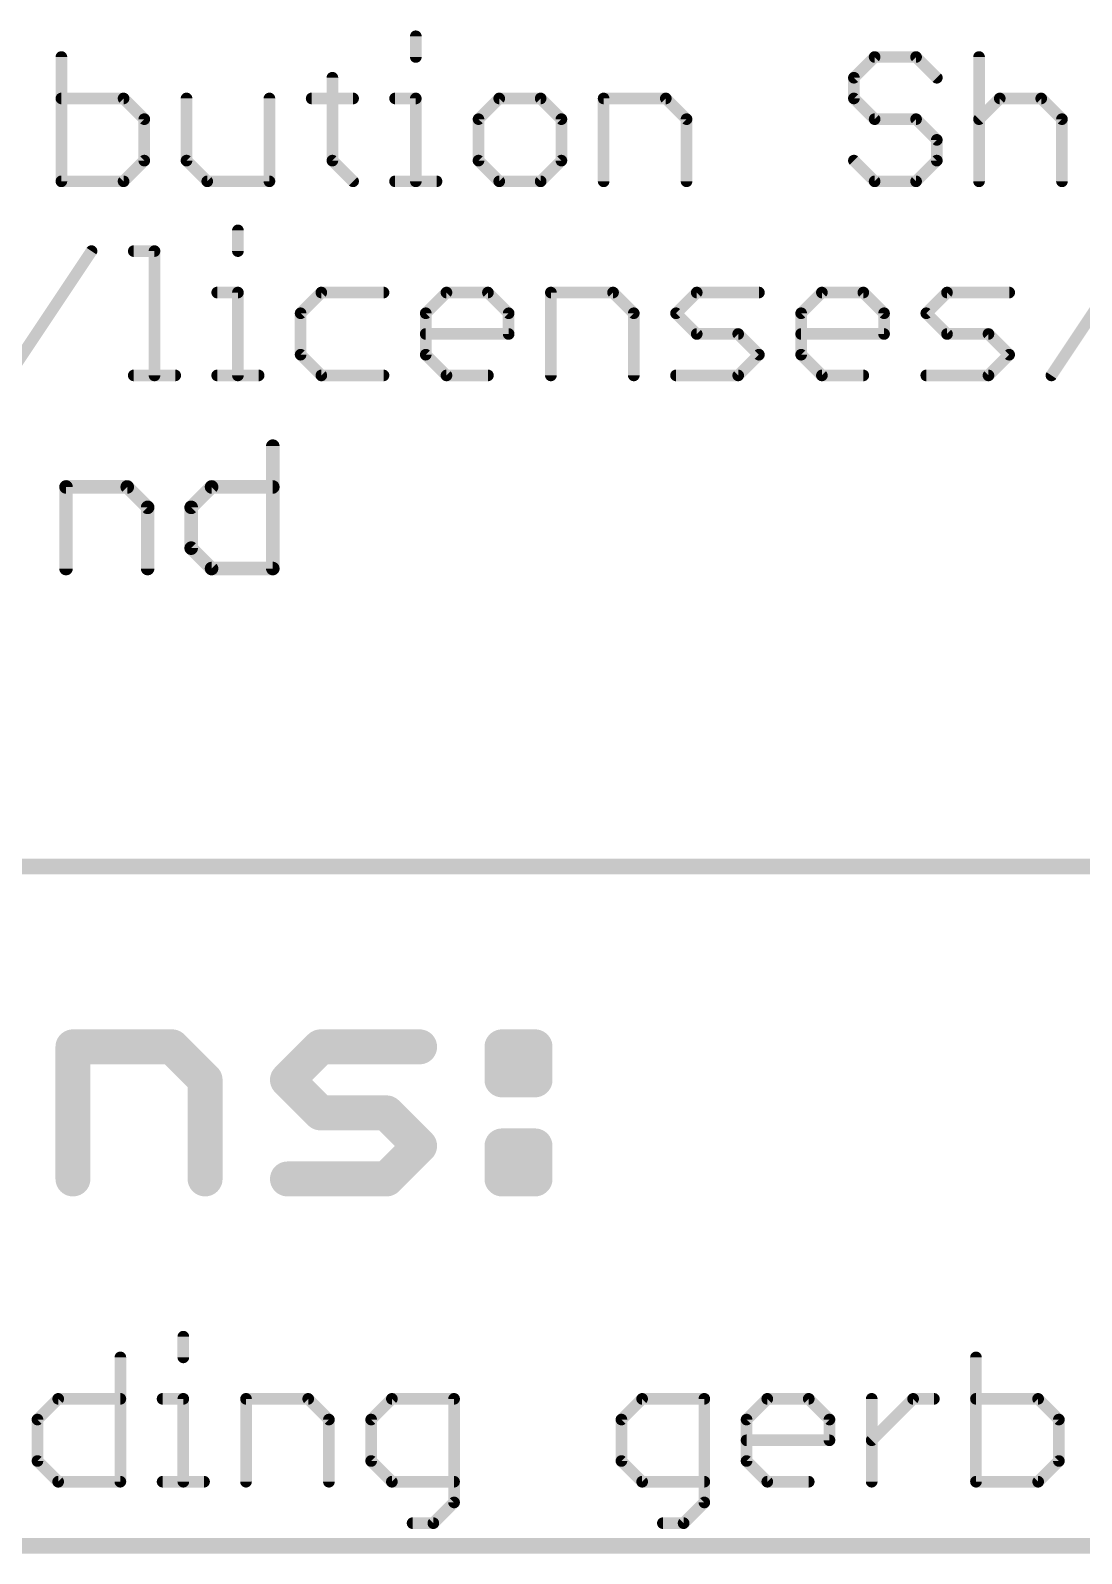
# Model space of a CAD drawing. Extents: x -23 to 93, y -71 to 33.
# Drawn here: x 39.3 to 53.05, y -29.31 to -9.38 of the extents above; entities that cross this region are included whole.
import ezdxf

# ---------------------------------------------------------------- set-up
doc = ezdxf.new("R2010")
doc.units = 0
doc.layers.add('51', color=53, linetype='CONTINUOUS')

msp = doc.modelspace()

# ---------------------------------------------------------------- linework, layer by layer
at = {"layer": '51'}
for points, const_width in [([(44.3379, -9.4556), (44.3379, -9.7268)], 0.1524), ([(39.701, -9.7268), (39.701, -11.3538)], 0.1524), ([(50.3408, -9.7268), (50.0697, -9.998)], 0.1524), ([(50.8831, -9.7268), (50.3408, -9.7268)], 0.1524), ([(51.1543, -9.998), (50.8831, -9.7268)], 0.1524), ([(51.7068, -9.7268), (51.7068, -11.3538)], 0.1524), ([(43.2465, -9.998), (43.2465, -11.0826)], 0.1524), ([(50.0697, -9.998), (50.0697, -10.2691)], 0.1524), ([(40.5145, -10.2691), (39.701, -10.2691)], 0.1524), ([(40.7857, -10.5403), (40.5145, -10.2691)], 0.1524), ([(41.3382, -10.2691), (41.3382, -11.0826)], 0.1524), ([(42.4228, -11.3538), (42.4228, -10.2691)], 0.1524), ([(42.9753, -10.2691), (43.5176, -10.2691)], 0.1524), ([(44.0667, -10.2691), (44.3379, -10.2691)], 0.1524), ([(44.3379, -10.2691), (44.3379, -11.3538)], 0.1524), ([(45.4293, -10.2691), (45.1582, -10.5403)], 0.1524), ([(45.9717, -10.2691), (45.4293, -10.2691)], 0.1524), ([(46.2428, -10.5403), (45.9717, -10.2691)], 0.1524), ([(46.7953, -11.3538), (46.7953, -10.2691)], 0.1524), ([(46.7953, -10.2691), (47.6088, -10.2691)], 0.1524), ([(47.6088, -10.2691), (47.88, -10.5403)], 0.1524), ([(50.0697, -10.2691), (50.3408, -10.5403)], 0.1524), ([(51.7068, -10.5403), (51.978, -10.2691)], 0.1524), ([(51.978, -10.2691), (52.5203, -10.2691)], 0.1524), ([(52.5203, -10.2691), (52.7915, -10.5403)], 0.1524), ([(40.7857, -11.0826), (40.7857, -10.5403)], 0.1524), ([(45.1582, -10.5403), (45.1582, -11.0826)], 0.1524), ([(46.2428, -11.0826), (46.2428, -10.5403)], 0.1524), ([(47.88, -10.5403), (47.88, -11.3538)], 0.1524), ([(50.3408, -10.5403), (50.8831, -10.5403)], 0.1524), ([(50.8831, -10.5403), (51.1543, -10.8115)], 0.1524), ([(52.7915, -10.5403), (52.7915, -11.3538)], 0.1524), ([(51.1543, -10.8115), (51.1543, -11.0826)], 0.1524), ([(40.5145, -11.3538), (40.7857, -11.0826)], 0.1524), ([(41.3382, -11.0826), (41.6093, -11.3538)], 0.1524), ([(43.2465, -11.0826), (43.5176, -11.3538)], 0.1524), ([(45.1582, -11.0826), (45.4293, -11.3538)], 0.1524), ([(45.9717, -11.3538), (46.2428, -11.0826)], 0.1524), ([(50.3408, -11.3538), (50.0697, -11.0826)], 0.1524), ([(51.1543, -11.0826), (50.8831, -11.3538)], 0.1524), ([(39.701, -11.3538), (40.5145, -11.3538)], 0.1524), ([(41.6093, -11.3538), (42.4228, -11.3538)], 0.1524), ([(44.0667, -11.3538), (44.6091, -11.3538)], 0.1524), ([(45.4293, -11.3538), (45.9717, -11.3538)], 0.1524), ([(50.8831, -11.3538), (50.3408, -11.3538)], 0.1524), ([(42.0106, -11.9956), (42.0106, -12.2668)], 0.1524), ([(39.0108, -13.8938), (40.0955, -12.2668)], 0.1524), ([(40.648, -12.2668), (40.9191, -12.2668)], 0.1524), ([(40.9191, -12.2668), (40.9191, -13.8938)], 0.1524), ([(52.6538, -13.8938), (53.7385, -12.2668)], 0.1524), ([(41.7394, -12.8091), (42.0106, -12.8091)], 0.1524), ([(42.0106, -12.8091), (42.0106, -13.8938)], 0.1524), ([(43.102, -12.8091), (42.8309, -13.0803)], 0.1524), ([(43.9155, -12.8091), (43.102, -12.8091)], 0.1524), ([(44.468, -13.0803), (44.7392, -12.8091)], 0.1524), ([(44.7392, -12.8091), (45.2815, -12.8091)], 0.1524), ([(45.2815, -12.8091), (45.5527, -13.0803)], 0.1524), ([(46.1052, -13.8938), (46.1052, -12.8091)], 0.1524), ([(46.1052, -12.8091), (46.9187, -12.8091)], 0.1524), ([(46.9187, -12.8091), (47.1898, -13.0803)], 0.1524), ([(47.7423, -13.0803), (48.0135, -12.8091)], 0.1524), ([(48.0135, -12.8091), (48.827, -12.8091)], 0.1524), ([(49.3795, -13.0803), (49.6506, -12.8091)], 0.1524), ([(49.6506, -12.8091), (50.193, -12.8091)], 0.1524), ([(50.193, -12.8091), (50.4641, -13.0803)], 0.1524), ([(51.0166, -13.0803), (51.2878, -12.8091)], 0.1524), ([(51.2878, -12.8091), (52.1013, -12.8091)], 0.1524), ([(42.8309, -13.0803), (42.8309, -13.6226)], 0.1524), ([(44.468, -13.6226), (44.468, -13.0803)], 0.1524), ([(45.5527, -13.0803), (45.5527, -13.3515)], 0.1524), ([(47.1898, -13.0803), (47.1898, -13.8938)], 0.1524), ([(48.0135, -13.3515), (47.7423, -13.0803)], 0.1524), ([(49.3795, -13.6226), (49.3795, -13.0803)], 0.1524), ([(50.4641, -13.0803), (50.4641, -13.3515)], 0.1524), ([(51.2878, -13.3515), (51.0166, -13.0803)], 0.1524), ([(45.5527, -13.3515), (44.468, -13.3515)], 0.1524), ([(48.5558, -13.3515), (48.0135, -13.3515)], 0.1524), ([(48.827, -13.6226), (48.5558, -13.3515)], 0.1524), ([(50.4641, -13.3515), (49.3795, -13.3515)], 0.1524), ([(51.8301, -13.3515), (51.2878, -13.3515)], 0.1524), ([(52.1013, -13.6226), (51.8301, -13.3515)], 0.1524), ([(42.8309, -13.6226), (43.102, -13.8938)], 0.1524), ([(44.7392, -13.8938), (44.468, -13.6226)], 0.1524), ([(48.5558, -13.8938), (48.827, -13.6226)], 0.1524), ([(49.6506, -13.8938), (49.3795, -13.6226)], 0.1524), ([(51.8301, -13.8938), (52.1013, -13.6226)], 0.1524), ([(40.648, -13.8938), (41.1903, -13.8938)], 0.1524), ([(41.7394, -13.8938), (42.2817, -13.8938)], 0.1524), ([(43.102, -13.8938), (43.9155, -13.8938)], 0.1524), ([(45.2815, -13.8938), (44.7392, -13.8938)], 0.1524), ([(47.7423, -13.8938), (48.5558, -13.8938)], 0.1524), ([(50.193, -13.8938), (49.6506, -13.8938)], 0.1524), ([(51.0166, -13.8938), (51.8301, -13.8938)], 0.1524), ([(42.4667, -14.8195), (42.4667, -16.4211)], 0.1778), ([(39.7619, -16.4211), (39.7619, -15.3534)], 0.1778), ([(39.7619, -15.3534), (40.5626, -15.3534)], 0.1778), ([(40.5626, -15.3534), (40.8296, -15.6203)], 0.1778), ([(41.399, -15.6203), (41.6659, -15.3534)], 0.1778), ([(41.6659, -15.3534), (42.4667, -15.3534)], 0.1778), ([(40.8296, -15.6203), (40.8296, -16.4211)], 0.1778), ([(41.399, -16.1542), (41.399, -15.6203)], 0.1778), ([(41.6659, -16.4211), (41.399, -16.1542)], 0.1778), ([(42.4667, -16.4211), (41.6659, -16.4211)], 0.1778), ([(-8.89, -20.32), (92.71, -20.32)], 0.2032), ([(39.8523, -24.4094), (39.8523, -22.6807)], 0.4572), ([(39.8523, -22.6807), (41.1488, -22.6807)], 0.4572), ([(41.1488, -22.6807), (41.581, -23.1129)], 0.4572), ([(42.6589, -23.1129), (43.091, -22.6807)], 0.4572), ([(43.091, -22.6807), (44.3875, -22.6807)], 0.4572), ([(45.4654, -22.6807), (45.8976, -22.6807)], 0.4572), ([(45.4654, -23.1129), (45.4654, -22.6807)], 0.4572), ([(45.8976, -22.6807), (45.8976, -23.1129)], 0.4572), ([(41.581, -23.1129), (41.581, -24.4094)], 0.4572), ([(43.091, -23.5451), (42.6589, -23.1129)], 0.4572), ([(45.8976, -23.1129), (45.4654, -23.1129)], 0.4572), ([(43.9554, -23.5451), (43.091, -23.5451)], 0.4572), ([(44.3875, -23.9772), (43.9554, -23.5451)], 0.4572), ([(43.9554, -24.4094), (44.3875, -23.9772)], 0.4572), ([(45.4654, -23.9772), (45.8976, -23.9772)], 0.4572), ([(45.4654, -24.4094), (45.4654, -23.9772)], 0.4572), ([(45.8976, -23.9772), (45.8976, -24.4094)], 0.4572), ([(42.6589, -24.4094), (43.9554, -24.4094)], 0.4572), ([(45.8976, -24.4094), (45.4654, -24.4094)], 0.4572), ([(41.2963, -26.4736), (41.2963, -26.7448)], 0.1524), ([(40.4727, -26.7448), (40.4727, -28.3718)], 0.1524), ([(51.6667, -26.7448), (51.6667, -28.3718)], 0.1524), ([(39.388, -27.5583), (39.6592, -27.2871)], 0.1524), ([(39.6592, -27.2871), (40.4727, -27.2871)], 0.1524), ([(41.0252, -27.2871), (41.2963, -27.2871)], 0.1524), ([(41.2963, -27.2871), (41.2963, -28.3718)], 0.1524), ([(42.1166, -28.3718), (42.1166, -27.2871)], 0.1524), ([(42.1166, -27.2871), (42.9301, -27.2871)], 0.1524), ([(42.9301, -27.2871), (43.2013, -27.5583)], 0.1524), ([(44.0249, -27.2871), (43.7538, -27.5583)], 0.1524), ([(44.8384, -27.2871), (44.0249, -27.2871)], 0.1524), ([(44.8384, -28.643), (44.8384, -27.2871)], 0.1524), ([(47.2992, -27.2871), (47.0281, -27.5583)], 0.1524), ([(48.1127, -27.2871), (47.2992, -27.2871)], 0.1524), ([(48.1127, -28.643), (48.1127, -27.2871)], 0.1524), ([(48.6652, -27.5583), (48.9364, -27.2871)], 0.1524), ([(48.9364, -27.2871), (49.4787, -27.2871)], 0.1524), ([(49.4787, -27.2871), (49.7499, -27.5583)], 0.1524), ([(50.3024, -28.3718), (50.3024, -27.2871)], 0.1524), ([(50.3024, -27.8295), (50.8447, -27.2871)], 0.1524), ([(50.8447, -27.2871), (51.1159, -27.2871)], 0.1524), ([(52.4802, -27.2871), (51.6667, -27.2871)], 0.1524), ([(52.7513, -27.5583), (52.4802, -27.2871)], 0.1524), ([(39.388, -28.1006), (39.388, -27.5583)], 0.1524), ([(43.2013, -27.5583), (43.2013, -28.3718)], 0.1524), ([(43.7538, -27.5583), (43.7538, -28.1006)], 0.1524), ([(47.0281, -27.5583), (47.0281, -28.1006)], 0.1524), ([(48.6652, -28.1006), (48.6652, -27.5583)], 0.1524), ([(49.7499, -27.5583), (49.7499, -27.8295)], 0.1524), ([(52.7513, -28.1006), (52.7513, -27.5583)], 0.1524), ([(49.7499, -27.8295), (48.6652, -27.8295)], 0.1524), ([(39.6592, -28.3718), (39.388, -28.1006)], 0.1524), ([(43.7538, -28.1006), (44.0249, -28.3718)], 0.1524), ([(47.0281, -28.1006), (47.2992, -28.3718)], 0.1524), ([(48.9364, -28.3718), (48.6652, -28.1006)], 0.1524), ([(52.4802, -28.3718), (52.7513, -28.1006)], 0.1524), ([(40.4727, -28.3718), (39.6592, -28.3718)], 0.1524), ([(41.0252, -28.3718), (41.5675, -28.3718)], 0.1524), ([(44.0249, -28.3718), (44.8384, -28.3718)], 0.1524), ([(47.2992, -28.3718), (48.1127, -28.3718)], 0.1524), ([(49.4787, -28.3718), (48.9364, -28.3718)], 0.1524), ([(51.6667, -28.3718), (52.4802, -28.3718)], 0.1524), ([(44.5673, -28.9141), (44.8384, -28.643)], 0.1524), ([(47.8416, -28.9141), (48.1127, -28.643)], 0.1524), ([(44.2961, -28.9141), (44.5673, -28.9141)], 0.1524), ([(47.5704, -28.9141), (47.8416, -28.9141)], 0.1524), ([(-8.89, -29.21), (92.71, -29.21)], 0.2032)]:
    msp.add_lwpolyline(points, dxfattribs=dict(at, const_width=const_width))
for points, const_width in [([(44.376, -9.4556, 1), (44.2998, -9.4556)], 0.0762), ([(39.7391, -9.7268, 1), (39.6629, -9.7268)], 0.0762), ([(44.2998, -9.7268, 1), (44.376, -9.7268)], 0.0762), ([(50.3408, -9.6887, 1), (50.3408, -9.7649)], 0.0762), ([(50.3678, -9.7538, 1), (50.3139, -9.6999)], 0.0762), ([(50.9101, -9.6999, 1), (50.8562, -9.7538)], 0.0762), ([(50.8831, -9.7649, 1), (50.8831, -9.6887)], 0.0762), ([(51.7449, -9.7268, 1), (51.6687, -9.7268)], 0.0762), ([(43.2846, -9.998, 1), (43.2084, -9.998)], 0.0762), ([(50.0427, -9.971, 1), (50.0966, -10.0249)], 0.0762), ([(50.1078, -9.998, 1), (50.0316, -9.998)], 0.0762), ([(51.1274, -10.0249, 1), (51.1813, -9.971)], 0.0762), ([(39.701, -10.231, 1), (39.701, -10.3072)], 0.0762), ([(40.5414, -10.2422, 1), (40.4875, -10.2961)], 0.0762), ([(40.5145, -10.3072, 1), (40.5145, -10.231)], 0.0762), ([(41.3763, -10.2691, 1), (41.3001, -10.2691)], 0.0762), ([(42.4609, -10.2691, 1), (42.3847, -10.2691)], 0.0762), ([(42.9753, -10.231, 1), (42.9753, -10.3072)], 0.0762), ([(43.5176, -10.3072, 1), (43.5176, -10.231)], 0.0762), ([(44.0667, -10.231, 1), (44.0667, -10.3072)], 0.0762), ([(44.376, -10.2691, 1), (44.2998, -10.2691)], 0.0762), ([(44.3379, -10.3072, 1), (44.3379, -10.231)], 0.0762), ([(45.4293, -10.231, 1), (45.4293, -10.3072)], 0.0762), ([(45.4563, -10.2961, 1), (45.4024, -10.2422)], 0.0762), ([(45.9986, -10.2422, 1), (45.9447, -10.2961)], 0.0762), ([(45.9717, -10.3072, 1), (45.9717, -10.231)], 0.0762), ([(46.8334, -10.2691, 1), (46.7572, -10.2691)], 0.0762), ([(46.7953, -10.231, 1), (46.7953, -10.3072)], 0.0762), ([(47.6358, -10.2422, 1), (47.5819, -10.2961)], 0.0762), ([(47.6088, -10.3072, 1), (47.6088, -10.231)], 0.0762), ([(50.0966, -10.2422, 1), (50.0427, -10.2961)], 0.0762), ([(50.0316, -10.2691, 1), (50.1078, -10.2691)], 0.0762), ([(51.978, -10.231, 1), (51.978, -10.3072)], 0.0762), ([(52.0049, -10.2961, 1), (51.951, -10.2422)], 0.0762), ([(52.5472, -10.2422, 1), (52.4934, -10.2961)], 0.0762), ([(52.5203, -10.3072, 1), (52.5203, -10.231)], 0.0762), ([(40.8238, -10.5403, 1), (40.7476, -10.5403)], 0.0762), ([(40.7587, -10.5672, 1), (40.8126, -10.5134)], 0.0762), ([(45.1963, -10.5403, 1), (45.1201, -10.5403)], 0.0762), ([(45.1312, -10.5134, 1), (45.1851, -10.5672)], 0.0762), ([(46.2809, -10.5403, 1), (46.2047, -10.5403)], 0.0762), ([(46.2159, -10.5672, 1), (46.2698, -10.5134)], 0.0762), ([(47.9181, -10.5403, 1), (47.8419, -10.5403)], 0.0762), ([(47.8531, -10.5672, 1), (47.9069, -10.5134)], 0.0762), ([(50.3408, -10.5022, 1), (50.3408, -10.5784)], 0.0762), ([(50.3139, -10.5672, 1), (50.3678, -10.5134)], 0.0762), ([(50.9101, -10.5134, 1), (50.8562, -10.5672)], 0.0762), ([(50.8831, -10.5784, 1), (50.8831, -10.5022)], 0.0762), ([(51.6799, -10.5134, 1), (51.7338, -10.5672)], 0.0762), ([(52.8296, -10.5403, 1), (52.7534, -10.5403)], 0.0762), ([(52.7645, -10.5672, 1), (52.8184, -10.5134)], 0.0762), ([(51.1924, -10.8115, 1), (51.1162, -10.8115)], 0.0762), ([(51.1274, -10.8384, 1), (51.1813, -10.7845)], 0.0762), ([(40.7476, -11.0826, 1), (40.8238, -11.0826)], 0.0762), ([(40.8126, -11.1096, 1), (40.7587, -11.0557)], 0.0762), ([(41.3651, -11.0557, 1), (41.3112, -11.1096)], 0.0762), ([(41.3001, -11.0826, 1), (41.3763, -11.0826)], 0.0762), ([(43.2734, -11.0557, 1), (43.2195, -11.1096)], 0.0762), ([(43.2084, -11.0826, 1), (43.2846, -11.0826)], 0.0762), ([(45.1851, -11.0557, 1), (45.1312, -11.1096)], 0.0762), ([(45.1201, -11.0826, 1), (45.1963, -11.0826)], 0.0762), ([(46.2047, -11.0826, 1), (46.2809, -11.0826)], 0.0762), ([(46.2698, -11.1096, 1), (46.2159, -11.0557)], 0.0762), ([(50.0966, -11.0557, 1), (50.0427, -11.1096)], 0.0762), ([(51.1162, -11.0826, 1), (51.1924, -11.0826)], 0.0762), ([(51.1813, -11.1096, 1), (51.1274, -11.0557)], 0.0762), ([(39.701, -11.3157, 1), (39.701, -11.3919)], 0.0762), ([(39.6629, -11.3538, 1), (39.7391, -11.3538)], 0.0762), ([(40.4876, -11.3269, 1), (40.5414, -11.3807)], 0.0762), ([(40.5145, -11.3919, 1), (40.5145, -11.3157)], 0.0762), ([(41.6093, -11.3157, 1), (41.6093, -11.3919)], 0.0762), ([(41.5824, -11.3807, 1), (41.6363, -11.3269)], 0.0762), ([(42.3847, -11.3538, 1), (42.4609, -11.3538)], 0.0762), ([(42.4228, -11.3919, 1), (42.4228, -11.3157)], 0.0762), ([(43.4907, -11.3807, 1), (43.5446, -11.3269)], 0.0762), ([(44.0667, -11.3157, 1), (44.0667, -11.3919)], 0.0762), ([(44.2998, -11.3538, 1), (44.376, -11.3538)], 0.0762), ([(44.6091, -11.3919, 1), (44.6091, -11.3157)], 0.0762), ([(45.4293, -11.3157, 1), (45.4293, -11.3919)], 0.0762), ([(45.4024, -11.3807, 1), (45.4563, -11.3269)], 0.0762), ([(45.9447, -11.3269, 1), (45.9986, -11.3807)], 0.0762), ([(45.9717, -11.3919, 1), (45.9717, -11.3157)], 0.0762), ([(46.7572, -11.3538, 1), (46.8334, -11.3538)], 0.0762), ([(47.8419, -11.3538, 1), (47.9181, -11.3538)], 0.0762), ([(50.3408, -11.3157, 1), (50.3408, -11.3919)], 0.0762), ([(50.3139, -11.3807, 1), (50.3678, -11.3269)], 0.0762), ([(50.8562, -11.3269, 1), (50.9101, -11.3807)], 0.0762), ([(50.8831, -11.3919, 1), (50.8831, -11.3157)], 0.0762), ([(51.6687, -11.3538, 1), (51.7449, -11.3538)], 0.0762), ([(52.7534, -11.3538, 1), (52.8296, -11.3538)], 0.0762), ([(42.0487, -11.9956, 1), (41.9725, -11.9956)], 0.0762), ([(40.1272, -12.2879, 1), (40.0638, -12.2457)], 0.0762), ([(40.648, -12.2287, 1), (40.648, -12.3049)], 0.0762), ([(40.9572, -12.2668, 1), (40.881, -12.2668)], 0.0762), ([(40.9191, -12.3049, 1), (40.9191, -12.2287)], 0.0762), ([(41.9725, -12.2668, 1), (42.0487, -12.2668)], 0.0762), ([(41.7394, -12.771, 1), (41.7394, -12.8472)], 0.0762), ([(42.0487, -12.8091, 1), (41.9725, -12.8091)], 0.0762), ([(42.0106, -12.8472, 1), (42.0106, -12.771)], 0.0762), ([(43.102, -12.771, 1), (43.102, -12.8472)], 0.0762), ([(43.129, -12.8361, 1), (43.0751, -12.7822)], 0.0762), ([(43.9155, -12.8472, 1), (43.9155, -12.771)], 0.0762), ([(44.7392, -12.771, 1), (44.7392, -12.8472)], 0.0762), ([(44.7661, -12.8361, 1), (44.7122, -12.7822)], 0.0762), ([(45.3084, -12.7822, 1), (45.2546, -12.8361)], 0.0762), ([(45.2815, -12.8472, 1), (45.2815, -12.771)], 0.0762), ([(46.1433, -12.8091, 1), (46.0671, -12.8091)], 0.0762), ([(46.1052, -12.771, 1), (46.1052, -12.8472)], 0.0762), ([(46.9456, -12.7822, 1), (46.8917, -12.8361)], 0.0762), ([(46.9187, -12.8472, 1), (46.9187, -12.771)], 0.0762), ([(48.0135, -12.771, 1), (48.0135, -12.8472)], 0.0762), ([(48.0404, -12.8361, 1), (47.9865, -12.7822)], 0.0762), ([(48.827, -12.8472, 1), (48.827, -12.771)], 0.0762), ([(49.6506, -12.771, 1), (49.6506, -12.8472)], 0.0762), ([(49.6776, -12.8361, 1), (49.6237, -12.7822)], 0.0762), ([(50.2199, -12.7822, 1), (50.166, -12.8361)], 0.0762), ([(50.193, -12.8472, 1), (50.193, -12.771)], 0.0762), ([(51.2878, -12.771, 1), (51.2878, -12.8472)], 0.0762), ([(51.3147, -12.8361, 1), (51.2609, -12.7822)], 0.0762), ([(52.1013, -12.8472, 1), (52.1013, -12.771)], 0.0762), ([(42.869, -13.0803, 1), (42.7928, -13.0803)], 0.0762), ([(42.8039, -13.0534, 1), (42.8578, -13.1072)], 0.0762), ([(44.5061, -13.0803, 1), (44.4299, -13.0803)], 0.0762), ([(44.4411, -13.0534, 1), (44.495, -13.1072)], 0.0762), ([(45.5908, -13.0803, 1), (45.5146, -13.0803)], 0.0762), ([(45.5257, -13.1072, 1), (45.5796, -13.0534)], 0.0762), ([(47.2279, -13.0803, 1), (47.1517, -13.0803)], 0.0762), ([(47.1629, -13.1072, 1), (47.2168, -13.0534)], 0.0762), ([(47.7693, -13.0534, 1), (47.7154, -13.1072)], 0.0762), ([(47.7154, -13.0534, 1), (47.7693, -13.1072)], 0.0762), ([(49.4176, -13.0803, 1), (49.3414, -13.0803)], 0.0762), ([(49.3525, -13.0534, 1), (49.4064, -13.1072)], 0.0762), ([(50.5022, -13.0803, 1), (50.426, -13.0803)], 0.0762), ([(50.4372, -13.1072, 1), (50.4911, -13.0534)], 0.0762), ([(51.0436, -13.0534, 1), (50.9897, -13.1072)], 0.0762), ([(50.9897, -13.0534, 1), (51.0436, -13.1072)], 0.0762), ([(44.468, -13.3134, 1), (44.468, -13.3896)], 0.0762), ([(45.5146, -13.3515, 1), (45.5908, -13.3515)], 0.0762), ([(45.5527, -13.3896, 1), (45.5527, -13.3134)], 0.0762), ([(48.0135, -13.3134, 1), (48.0135, -13.3896)], 0.0762), ([(47.9865, -13.3784, 1), (48.0404, -13.3245)], 0.0762), ([(48.5828, -13.3245, 1), (48.5289, -13.3784)], 0.0762), ([(48.5558, -13.3896, 1), (48.5558, -13.3134)], 0.0762), ([(49.3795, -13.3134, 1), (49.3795, -13.3896)], 0.0762), ([(50.426, -13.3515, 1), (50.5022, -13.3515)], 0.0762), ([(50.4641, -13.3896, 1), (50.4641, -13.3134)], 0.0762), ([(51.2878, -13.3134, 1), (51.2878, -13.3896)], 0.0762), ([(51.2609, -13.3784, 1), (51.3147, -13.3245)], 0.0762), ([(51.8571, -13.3245, 1), (51.8032, -13.3784)], 0.0762), ([(51.8301, -13.3896, 1), (51.8301, -13.3134)], 0.0762), ([(42.8578, -13.5957, 1), (42.8039, -13.6496)], 0.0762), ([(44.495, -13.5957, 1), (44.4411, -13.6496)], 0.0762), ([(48.8539, -13.6496, 1), (48.8, -13.5957)], 0.0762), ([(49.4064, -13.5957, 1), (49.3525, -13.6496)], 0.0762), ([(52.1282, -13.6496, 1), (52.0744, -13.5957)], 0.0762), ([(42.7928, -13.6226, 1), (42.869, -13.6226)], 0.0762), ([(44.4299, -13.6226, 1), (44.5061, -13.6226)], 0.0762), ([(48.8, -13.6496, 1), (48.8539, -13.5957)], 0.0762), ([(49.3414, -13.6226, 1), (49.4176, -13.6226)], 0.0762), ([(52.0744, -13.6496, 1), (52.1282, -13.5957)], 0.0762), ([(40.648, -13.8557, 1), (40.648, -13.9319)], 0.0762), ([(40.881, -13.8938, 1), (40.9572, -13.8938)], 0.0762), ([(41.1903, -13.9319, 1), (41.1903, -13.8557)], 0.0762), ([(41.7394, -13.8557, 1), (41.7394, -13.9319)], 0.0762), ([(41.9725, -13.8938, 1), (42.0487, -13.8938)], 0.0762), ([(42.2817, -13.9319, 1), (42.2817, -13.8557)], 0.0762), ([(43.102, -13.8557, 1), (43.102, -13.9319)], 0.0762), ([(43.0751, -13.9207, 1), (43.129, -13.8669)], 0.0762), ([(43.9155, -13.9319, 1), (43.9155, -13.8557)], 0.0762), ([(44.7392, -13.8557, 1), (44.7392, -13.9319)], 0.0762), ([(44.7122, -13.9207, 1), (44.7661, -13.8669)], 0.0762), ([(45.2815, -13.9319, 1), (45.2815, -13.8557)], 0.0762), ([(46.0671, -13.8938, 1), (46.1433, -13.8938)], 0.0762), ([(47.1517, -13.8938, 1), (47.2279, -13.8938)], 0.0762), ([(47.7423, -13.8557, 1), (47.7423, -13.9319)], 0.0762), ([(48.5289, -13.8669, 1), (48.5828, -13.9207)], 0.0762), ([(48.5558, -13.9319, 1), (48.5558, -13.8557)], 0.0762), ([(49.6506, -13.8557, 1), (49.6506, -13.9319)], 0.0762), ([(49.6237, -13.9207, 1), (49.6776, -13.8669)], 0.0762), ([(50.193, -13.9319, 1), (50.193, -13.8557)], 0.0762), ([(51.0166, -13.8557, 1), (51.0166, -13.9319)], 0.0762), ([(51.8032, -13.8669, 1), (51.8571, -13.9207)], 0.0762), ([(51.8301, -13.9319, 1), (51.8301, -13.8557)], 0.0762), ([(52.6221, -13.8727, 1), (52.6855, -13.9149)], 0.0762), ([(42.5112, -14.8195, 1), (42.4223, -14.8195)], 0.0889), ([(39.7619, -15.3089, 1), (39.7619, -15.3978)], 0.0889), ([(39.8063, -15.3534, 1), (39.7174, -15.3534)], 0.0889), ([(40.5941, -15.322, 1), (40.5312, -15.3848)], 0.0889), ([(40.5626, -15.3978, 1), (40.5626, -15.3089)], 0.0889), ([(41.6659, -15.3089, 1), (41.6659, -15.3978)], 0.0889), ([(41.6974, -15.3848, 1), (41.6345, -15.322)], 0.0889), ([(42.4667, -15.3978, 1), (42.4667, -15.3089)], 0.0889), ([(40.874, -15.6203, 1), (40.7851, -15.6203)], 0.0889), ([(40.7981, -15.6517, 1), (40.861, -15.5889)], 0.0889), ([(41.3676, -15.5889, 1), (41.4304, -15.6517)], 0.0889), ([(41.4435, -15.6203, 1), (41.3546, -15.6203)], 0.0889), ([(41.4304, -16.1227, 1), (41.3676, -16.1856)], 0.0889), ([(41.3546, -16.1542, 1), (41.4435, -16.1542)], 0.0889), ([(41.6659, -16.3766, 1), (41.6659, -16.4656)], 0.0889), ([(42.4667, -16.4656, 1), (42.4667, -16.3766)], 0.0889), ([(39.7174, -16.4211, 1), (39.8063, -16.4211)], 0.0889), ([(40.7851, -16.4211, 1), (40.874, -16.4211)], 0.0889), ([(41.6345, -16.4525, 1), (41.6974, -16.3897)], 0.0889), ([(42.4223, -16.4211, 1), (42.5112, -16.4211)], 0.0889), ([(39.9666, -22.6807, 1), (39.738, -22.6807)], 0.2286), ([(39.8523, -22.5664, 1), (39.8523, -22.795)], 0.2286), ([(41.2296, -22.5999, 1), (41.068, -22.7615)], 0.2286), ([(41.1488, -22.795, 1), (41.1488, -22.5664)], 0.2286), ([(43.091, -22.5664, 1), (43.091, -22.795)], 0.2286), ([(43.1718, -22.7615, 1), (43.0102, -22.5999)], 0.2286), ([(44.3875, -22.795, 1), (44.3875, -22.5664)], 0.2286), ([(45.4654, -22.5664, 1), (45.4654, -22.795)], 0.2286), ([(45.5797, -22.6807, 1), (45.3511, -22.6807)], 0.2286), ([(46.0119, -22.6807, 1), (45.7833, -22.6807)], 0.2286), ([(45.8976, -22.795, 1), (45.8976, -22.5664)], 0.2286), ([(41.6953, -23.1129, 1), (41.4667, -23.1129)], 0.2286), ([(41.5001, -23.1937, 1), (41.6618, -23.0321)], 0.2286), ([(42.7397, -23.0321, 1), (42.578, -23.1937)], 0.2286), ([(42.578, -23.0321, 1), (42.7397, -23.1937)], 0.2286), ([(45.4654, -22.9986, 1), (45.4654, -23.2272)], 0.2286), ([(45.8976, -23.2272, 1), (45.8976, -22.9986)], 0.2286), ([(45.3511, -23.1129, 1), (45.5797, -23.1129)], 0.2286), ([(45.7833, -23.1129, 1), (46.0119, -23.1129)], 0.2286), ([(43.091, -23.4308, 1), (43.091, -23.6594)], 0.2286), ([(44.0362, -23.4642, 1), (43.8745, -23.6259)], 0.2286), ([(43.9554, -23.6594, 1), (43.9554, -23.4308)], 0.2286), ([(43.0102, -23.6259, 1), (43.1718, -23.4642)], 0.2286), ([(44.4684, -24.0581, 1), (44.3067, -23.8964)], 0.2286), ([(44.3067, -24.0581, 1), (44.4684, -23.8964)], 0.2286), ([(45.4654, -23.8629, 1), (45.4654, -24.0915)], 0.2286), ([(45.5797, -23.9772, 1), (45.3511, -23.9772)], 0.2286), ([(46.0119, -23.9772, 1), (45.7833, -23.9772)], 0.2286), ([(45.8976, -24.0915, 1), (45.8976, -23.8629)], 0.2286), ([(39.738, -24.4094, 1), (39.9666, -24.4094)], 0.2286), ([(41.4667, -24.4094, 1), (41.6953, -24.4094)], 0.2286), ([(42.6589, -24.2951, 1), (42.6589, -24.5237)], 0.2286), ([(43.8745, -24.3286, 1), (44.0362, -24.4902)], 0.2286), ([(43.9554, -24.5237, 1), (43.9554, -24.2951)], 0.2286), ([(45.4654, -24.2951, 1), (45.4654, -24.5237)], 0.2286), ([(45.3511, -24.4094, 1), (45.5797, -24.4094)], 0.2286), ([(45.7833, -24.4094, 1), (46.0119, -24.4094)], 0.2286), ([(45.8976, -24.5237, 1), (45.8976, -24.2951)], 0.2286), ([(41.3344, -26.4736, 1), (41.2582, -26.4736)], 0.0762), ([(40.5108, -26.7448, 1), (40.4346, -26.7448)], 0.0762), ([(41.2582, -26.7448, 1), (41.3344, -26.7448)], 0.0762), ([(51.7048, -26.7448, 1), (51.6286, -26.7448)], 0.0762), ([(39.6592, -27.249, 1), (39.6592, -27.3252)], 0.0762), ([(39.6861, -27.3141, 1), (39.6322, -27.2602)], 0.0762), ([(40.4727, -27.3252, 1), (40.4727, -27.249)], 0.0762), ([(41.0252, -27.249, 1), (41.0252, -27.3252)], 0.0762), ([(41.3344, -27.2871, 1), (41.2582, -27.2871)], 0.0762), ([(41.2963, -27.3252, 1), (41.2963, -27.249)], 0.0762), ([(42.1547, -27.2871, 1), (42.0785, -27.2871)], 0.0762), ([(42.1166, -27.249, 1), (42.1166, -27.3252)], 0.0762), ([(42.957, -27.2602, 1), (42.9032, -27.3141)], 0.0762), ([(42.9301, -27.3252, 1), (42.9301, -27.249)], 0.0762), ([(44.0249, -27.249, 1), (44.0249, -27.3252)], 0.0762), ([(44.0519, -27.3141, 1), (43.998, -27.2602)], 0.0762), ([(44.8765, -27.2871, 1), (44.8003, -27.2871)], 0.0762), ([(44.8384, -27.3252, 1), (44.8384, -27.249)], 0.0762), ([(47.2992, -27.249, 1), (47.2992, -27.3252)], 0.0762), ([(47.3262, -27.3141, 1), (47.2723, -27.2602)], 0.0762), ([(48.1508, -27.2871, 1), (48.0746, -27.2871)], 0.0762), ([(48.1127, -27.3252, 1), (48.1127, -27.249)], 0.0762), ([(48.9364, -27.249, 1), (48.9364, -27.3252)], 0.0762), ([(48.9633, -27.3141, 1), (48.9095, -27.2602)], 0.0762), ([(49.5057, -27.2602, 1), (49.4518, -27.3141)], 0.0762), ([(49.4787, -27.3252, 1), (49.4787, -27.249)], 0.0762), ([(50.3405, -27.2871, 1), (50.2643, -27.2871)], 0.0762), ([(50.8447, -27.249, 1), (50.8447, -27.3252)], 0.0762), ([(50.8717, -27.3141, 1), (50.8178, -27.2602)], 0.0762), ([(51.1159, -27.3252, 1), (51.1159, -27.249)], 0.0762), ([(51.6667, -27.249, 1), (51.6667, -27.3252)], 0.0762), ([(52.5071, -27.2602, 1), (52.4532, -27.3141)], 0.0762), ([(52.4802, -27.3252, 1), (52.4802, -27.249)], 0.0762), ([(39.4261, -27.5583, 1), (39.3499, -27.5583)], 0.0762), ([(39.3611, -27.5314, 1), (39.415, -27.5852)], 0.0762), ([(43.2394, -27.5583, 1), (43.1632, -27.5583)], 0.0762), ([(43.1743, -27.5852, 1), (43.2282, -27.5314)], 0.0762), ([(43.7919, -27.5583, 1), (43.7157, -27.5583)], 0.0762), ([(43.7268, -27.5314, 1), (43.7807, -27.5852)], 0.0762), ([(47.0662, -27.5583, 1), (46.99, -27.5583)], 0.0762), ([(47.0011, -27.5314, 1), (47.055, -27.5852)], 0.0762), ([(48.7033, -27.5583, 1), (48.6271, -27.5583)], 0.0762), ([(48.6383, -27.5314, 1), (48.6922, -27.5852)], 0.0762), ([(49.788, -27.5583, 1), (49.7118, -27.5583)], 0.0762), ([(49.7229, -27.5852, 1), (49.7768, -27.5314)], 0.0762), ([(52.7894, -27.5583, 1), (52.7132, -27.5583)], 0.0762), ([(52.7244, -27.5852, 1), (52.7783, -27.5314)], 0.0762), ([(48.6652, -27.7914, 1), (48.6652, -27.8676)], 0.0762), ([(49.7118, -27.8295, 1), (49.788, -27.8295)], 0.0762), ([(49.7499, -27.8676, 1), (49.7499, -27.7914)], 0.0762), ([(50.2754, -27.8025, 1), (50.3293, -27.8564)], 0.0762), ([(39.415, -28.0737, 1), (39.3611, -28.1276)], 0.0762), ([(39.3499, -28.1006, 1), (39.4261, -28.1006)], 0.0762), ([(43.7807, -28.0737, 1), (43.7268, -28.1276)], 0.0762), ([(43.7157, -28.1006, 1), (43.7919, -28.1006)], 0.0762), ([(47.055, -28.0737, 1), (47.0011, -28.1276)], 0.0762), ([(46.99, -28.1006, 1), (47.0662, -28.1006)], 0.0762), ([(48.6922, -28.0737, 1), (48.6383, -28.1276)], 0.0762), ([(48.6271, -28.1006, 1), (48.7033, -28.1006)], 0.0762), ([(52.7132, -28.1006, 1), (52.7894, -28.1006)], 0.0762), ([(52.7783, -28.1276, 1), (52.7244, -28.0737)], 0.0762), ([(39.6592, -28.3337, 1), (39.6592, -28.4099)], 0.0762), ([(40.4727, -28.4099, 1), (40.4727, -28.3337)], 0.0762), ([(41.0252, -28.3337, 1), (41.0252, -28.4099)], 0.0762), ([(41.5675, -28.4099, 1), (41.5675, -28.3337)], 0.0762), ([(44.0249, -28.3337, 1), (44.0249, -28.4099)], 0.0762), ([(44.8384, -28.4099, 1), (44.8384, -28.3337)], 0.0762), ([(47.2992, -28.3337, 1), (47.2992, -28.4099)], 0.0762), ([(48.1127, -28.4099, 1), (48.1127, -28.3337)], 0.0762), ([(48.9364, -28.3337, 1), (48.9364, -28.4099)], 0.0762), ([(49.4787, -28.4099, 1), (49.4787, -28.3337)], 0.0762), ([(51.6667, -28.3337, 1), (51.6667, -28.4099)], 0.0762), ([(52.4802, -28.4099, 1), (52.4802, -28.3337)], 0.0762), ([(39.6322, -28.3987, 1), (39.6861, -28.3449)], 0.0762), ([(40.4346, -28.3718, 1), (40.5108, -28.3718)], 0.0762), ([(41.2582, -28.3718, 1), (41.3344, -28.3718)], 0.0762), ([(42.0785, -28.3718, 1), (42.1547, -28.3718)], 0.0762), ([(43.1632, -28.3718, 1), (43.2394, -28.3718)], 0.0762), ([(43.998, -28.3987, 1), (44.0519, -28.3449)], 0.0762), ([(47.2723, -28.3987, 1), (47.3262, -28.3449)], 0.0762), ([(48.9095, -28.3987, 1), (48.9633, -28.3449)], 0.0762), ([(50.2643, -28.3718, 1), (50.3405, -28.3718)], 0.0762), ([(51.6286, -28.3718, 1), (51.7048, -28.3718)], 0.0762), ([(52.4532, -28.3449, 1), (52.5071, -28.3987)], 0.0762), ([(44.8003, -28.643, 1), (44.8765, -28.643)], 0.0762), ([(44.8654, -28.6699, 1), (44.8115, -28.616)], 0.0762), ([(48.0746, -28.643, 1), (48.1508, -28.643)], 0.0762), ([(48.1397, -28.6699, 1), (48.0858, -28.616)], 0.0762), ([(44.2961, -28.876, 1), (44.2961, -28.9522)], 0.0762), ([(44.5403, -28.8872, 1), (44.5942, -28.9411)], 0.0762), ([(44.5673, -28.9522, 1), (44.5673, -28.876)], 0.0762), ([(47.5704, -28.876, 1), (47.5704, -28.9522)], 0.0762), ([(47.8146, -28.8872, 1), (47.8685, -28.9411)], 0.0762), ([(47.8416, -28.9522, 1), (47.8416, -28.876)], 0.0762)]:
    msp.add_lwpolyline(points, format="xyb", dxfattribs=dict(at, const_width=const_width))

doc.saveas('drawing.dxf')
